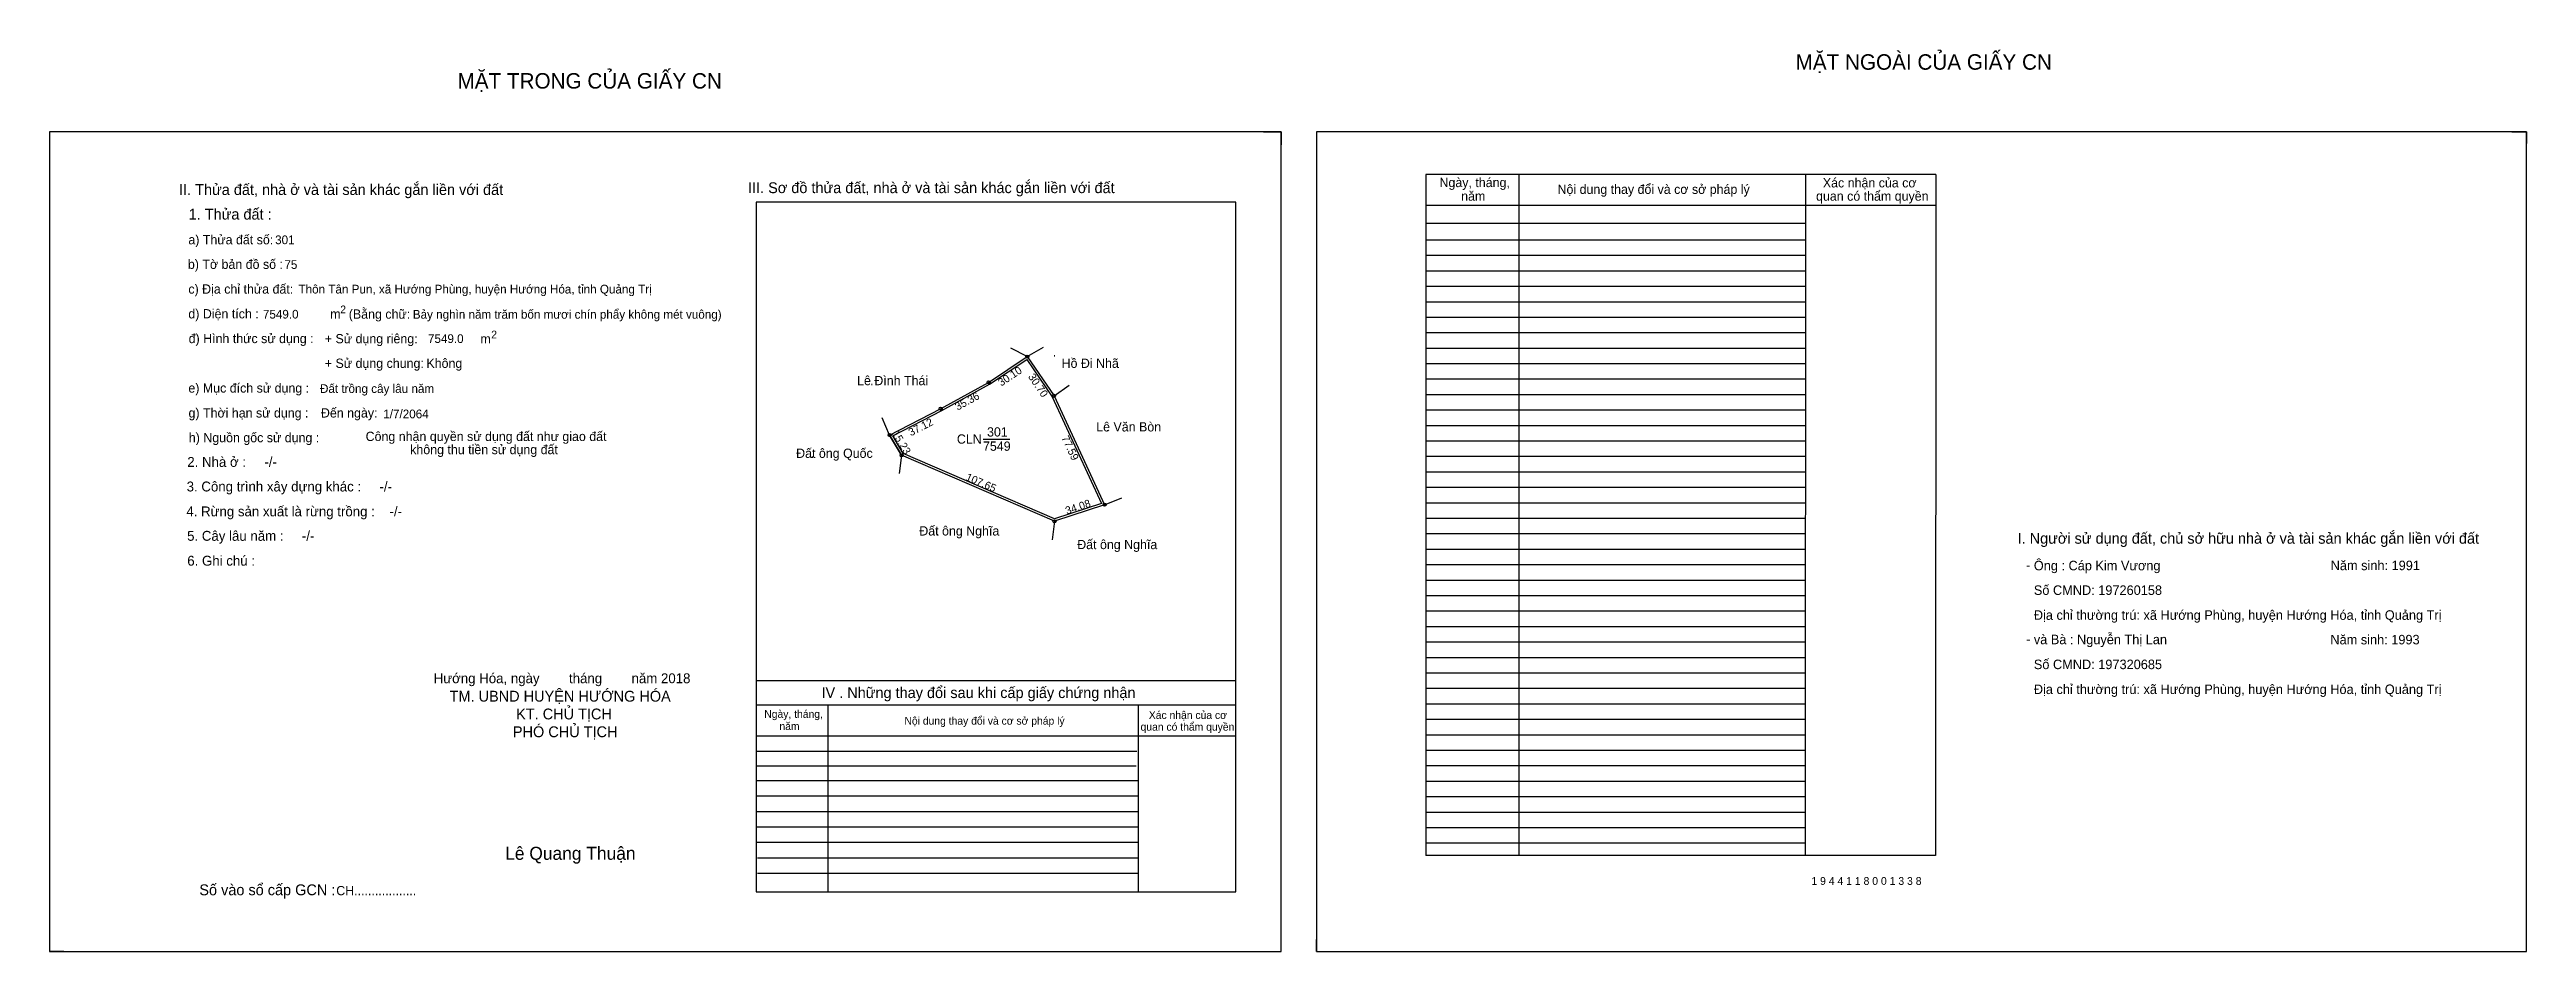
# Model space of a CAD drawing. Extents: x 536729 to 538330, y 1846147 to 1846730.
import ezdxf

# ---------------------------------------------------------------- set-up
doc = ezdxf.new("R2010")
doc.units = 0
for name, color, linetype in [('Default', 7, 'Continuous'), ('Level 10', 7, 'Continuous'), ('Level 11', 7, 'Continuous'), ('Level 13', 7, 'Continuous'), ('Level 27', 7, 'Continuous'), ('Level 3', 7, 'Continuous'), ('Level 36', 7, 'Continuous'), ('Level 49', 7, 'Continuous'), ('Level 55', 7, 'Continuous'), ('Level 6', 7, 'Continuous'), ('Level 60', 7, 'Continuous'), ('Level 7', 7, 'Continuous'), ('Level 8', 7, 'Continuous'), ('Level 9', 7, 'Continuous')]:
    doc.layers.add(name, color=color, linetype=linetype)

msp = doc.modelspace()

# ---------------------------------------------------------------- linework, layer by layer
at = {"layer": 'Level 10'}
for p, q in [((537513.8, 1846677), (537525.1, 1846677)), ((537525.1, 1846677), (537525.1, 1846668.6)), ((538320.6, 1846677), (538330.2, 1846677)), ((538330.2, 1846677), (538330.2, 1846669.6)), ((537272, 1846481), (537279.8, 1846467.9)), ((537378.6, 1846425.2), (537279.8, 1846467.9)), ((536729, 1846154.8), (536729, 1846147)), ((537547.9, 1846147), (537547.9, 1846154.8)), ((536738.2, 1846147), (536729, 1846147)), ((537547.9, 1846147), (537555, 1846147))]:
    msp.add_line(p, q, dxfattribs=at)
for points in [[(536729, 1846147), (537525.1, 1846147), (537525.1, 1846677), (536729, 1846677)], [(537547.9, 1846147), (538330.2, 1846147), (538330.2, 1846677), (537547.9, 1846677)], [(537378.6, 1846425.2), (537279.8, 1846467.9), (537272, 1846481), (537305, 1846498), (537336, 1846515), (537361, 1846531.7), (537378.3, 1846506.3), (537411, 1846435.9)], [(537378.7, 1846426.7), (537280.8, 1846469.1), (537274, 1846480.4), (537305.7, 1846496.8), (537336.7, 1846513.8), (537360.7, 1846529.8), (537377.1, 1846505.6), (537409, 1846436.8)]]:
    msp.add_lwpolyline(points, close=True, dxfattribs=at)
at = {"layer": 'Level 11'}
for centre in [(537361, 1846531.7), (537336, 1846515), (537378.3, 1846506.3), (537305, 1846498), (537272, 1846481), (537279.8, 1846467.9), (537378.6, 1846425.2), (537378.6, 1846425.2), (537411, 1846435.9)]:
    msp.add_circle(centre, 1, dxfattribs=at)
at = {"layer": 'Level 27'}
for p, q in [((537361, 1846531.7), (537350.4, 1846537.2)), ((537361, 1846531.7), (537371.4, 1846537.7)), ((537378.3, 1846506.3), (537388.1, 1846513.2)), ((537272, 1846481), (537267.2, 1846492)), ((537279.8, 1846467.9), (537278.1, 1846456.1)), ((537411, 1846435.9), (537422.2, 1846440.3)), ((537378.6, 1846425.2), (537377.2, 1846413.3))]:
    msp.add_line(p, q, dxfattribs=at)
at = {"layer": 'Level 7'}
for p, q in [((537863.9, 1846607), (537618.7, 1846607)), ((537863.9, 1846597), (537618.7, 1846597)), ((537863.9, 1846587), (537618.7, 1846587)), ((537863.9, 1846577), (537618.7, 1846577)), ((537863.9, 1846567), (537618.7, 1846567)), ((537863.9, 1846557), (537618.7, 1846557)), ((537863.9, 1846547), (537618.7, 1846547)), ((537863.9, 1846537), (537618.7, 1846537)), ((537863.9, 1846527), (537618.7, 1846527)), ((537863.9, 1846517), (537618.7, 1846517)), ((537863.9, 1846507), (537618.7, 1846507)), ((537863.9, 1846497), (537618.7, 1846497)), ((537863.9, 1846487), (537618.7, 1846487)), ((537863.9, 1846477), (537618.7, 1846477)), ((537863.9, 1846467), (537618.7, 1846467)), ((537863.9, 1846457), (537618.7, 1846457)), ((537863.9, 1846447), (537618.7, 1846447)), ((537863.9, 1846437), (537618.7, 1846437)), ((537863.9, 1846427), (537618.7, 1846427)), ((537863.9, 1846417), (537618.7, 1846417)), ((537863.9, 1846407), (537618.7, 1846407)), ((537863.9, 1846397), (537618.7, 1846397)), ((537863.9, 1846387), (537618.7, 1846387)), ((537863.9, 1846377), (537618.7, 1846377)), ((537863.9, 1846367), (537618.7, 1846367)), ((537863.9, 1846357), (537618.7, 1846357)), ((537863.9, 1846347), (537618.7, 1846347)), ((537863.9, 1846337), (537618.7, 1846337)), ((537863.9, 1846327), (537618.7, 1846327)), ((537863.9, 1846317), (537618.7, 1846317)), ((537863.9, 1846307), (537618.7, 1846307)), ((537863.9, 1846297), (537618.7, 1846297)), ((537863.9, 1846287), (537618.7, 1846287)), ((537431.9, 1846276.4), (537185.8, 1846276.4)), ((537431.4, 1846266.9), (537185.8, 1846266.9)), ((537863.9, 1846277), (537618.7, 1846277)), ((537863.9, 1846267), (537618.7, 1846267)), ((537432.7, 1846257.4), (537185.8, 1846257.4)), ((537863.9, 1846257), (537618.7, 1846257)), ((537432.7, 1846247.4), (537185.8, 1846247.4)), ((537432.7, 1846237.4), (537185.8, 1846237.4)), ((537863.9, 1846247), (537618.7, 1846247)), ((537863.9, 1846237), (537618.7, 1846237)), ((537432.7, 1846227.4), (537185.8, 1846227.4)), ((537432.7, 1846217.4), (537185.8, 1846217.4)), ((537863.9, 1846227), (537618.7, 1846227)), ((537863.9, 1846217), (537618.7, 1846217)), ((537432.7, 1846207.4), (537186.6, 1846207.4)), ((537432.7, 1846197.4), (537186.6, 1846197.4))]:
    msp.add_line(p, q, dxfattribs=at)
at = {"layer": 'Level 8'}
for p, q in [((537948.3, 1846649.5), (537618.7, 1846649.5)), ((537618.7, 1846649.5), (537618.7, 1846209)), ((537678.7, 1846649.5), (537678.7, 1846209)), ((537864.1, 1846649.3), (537863.9, 1846209)), ((537948.3, 1846649.5), (537948.2, 1846209)), ((537495.8, 1846631.6), (537185.8, 1846631.6)), ((537185.8, 1846631.6), (537185.8, 1846185.6)), ((537495.8, 1846185.6), (537495.8, 1846631.6)), ((537948.3, 1846629.5), (537618.7, 1846629.5)), ((537863.9, 1846617.8), (537618.7, 1846617.8)), ((537495.8, 1846322), (537185.8, 1846322)), ((537495.8, 1846306.3), (537185.8, 1846306.3)), ((537232, 1846306.3), (537232, 1846185.6)), ((537432.7, 1846306.3), (537432.7, 1846185.6)), ((537495.8, 1846286.3), (537185.8, 1846286.3)), ((537948.2, 1846209), (537618.7, 1846209)), ((537185.8, 1846185.6), (537495.8, 1846185.6))]:
    msp.add_line(p, q, dxfattribs=at)
at = {"layer": 'Level 9'}
msp.add_line((537332.4, 1846478.4), (537349.8, 1846478.4), dxfattribs=at)

# ---------------------------------------------------------------- texts
at = {"layer": 'Default'}
for s, p in [('e) Mục đích sử dụng :', (536818.7, 1846508.4)), ('g) Thời hạn sử dụng :', (536818.8, 1846492.3)), ('Đến ngày:', (536904.4, 1846492.3)), ('h) Nguồn gốc sử dụng :', (536819, 1846476.3)), ('Công nhận quyền sử dụng đất như giao đất', (536933.3, 1846477.1)), ('không thu tiền sử dụng đất', (536962.1, 1846468.6))]:
    msp.add_text(s, height=6, dxfattribs=at).set_placement(p)
at = {"layer": 'Level 13'}
for s, p in [('.', (537329.6, 1846475.4)), ('7549', (537332.4, 1846470.8)), ('301', (537335, 1846480))]:
    msp.add_text(s, height=6, dxfattribs=at).set_placement(p)
at = {"layer": 'Level 3'}
msp.add_text('CLN', height=6, dxfattribs=at).set_placement((537315.5, 1846475.4))
at = {"layer": 'Level 36'}
for p in [(537377.5, 1846531.7), (537259.4, 1846513.2), (537411.9, 1846483.3), (537220.9, 1846466.2), (537301.9, 1846416)]:
    msp.add_text('.', height=6, dxfattribs=at).set_placement(p)
at = {"layer": 'Level 49'}
for s, rotation, p in [('30.10', 33.7006, (537344.2, 1846512.3)), ('30.70', 304.1818, (537361.3, 1846518.7)), ('35.36', 28.7398, (537316, 1846496.7)), ('37.12', 27.2553, (537285.8, 1846480.1)), ('15.23', 301.0283, (537273.2, 1846482.2)), ('77.59', 294.917, (537383, 1846479.2)), ('107.65', 336.5855, (537320.8, 1846452)), ('34.08', 18.4031, (537386.6, 1846429.5))]:
    msp.add_text(s, height=5, rotation=rotation, dxfattribs=at).set_placement(p)
at = {"layer": 'Level 55'}
for s, height, p in [('1', 0.8, (537360.8, 1846531.7)), ('0', 0.22, (537361, 1846531.5)), ('0', 0.22, (537361, 1846531.5)), ('8', 0.8, (537335.7, 1846515)), ('0', 0.22, (537335.9, 1846514.8)), ('2', 0.8, (537378, 1846506.3)), ('0', 0.22, (537378.2, 1846506.1)), ('0', 0.22, (537378.2, 1846506.1)), ('0', 0.22, (537378.2, 1846506.1)), ('7', 0.8, (537304.7, 1846498)), ('0', 0.22, (537304.9, 1846497.8)), ('6', 0.8, (537271.7, 1846481)), ('0', 0.22, (537271.9, 1846480.8)), ('0', 0.22, (537271.9, 1846480.8)), ('5', 0.8, (537279.6, 1846467.9)), ('0', 0.22, (537279.8, 1846467.7)), ('0', 0.22, (537279.8, 1846467.7)), ('4', 0.8, (537378.4, 1846425.2)), ('0', 0.22, (537378.6, 1846424.9)), ('0', 0.22, (537378.6, 1846424.9)), ('0', 0.22, (537378.6, 1846424.9)), ('3', 0.8, (537410.7, 1846435.9)), ('0', 0.22, (537410.9, 1846435.7)), ('0', 0.22, (537410.9, 1846435.7)), ('0', 0.22, (537410.9, 1846435.7)), ('0', 0.22, (537410.9, 1846435.7))]:
    msp.add_text(s, height=height, dxfattribs=at).set_placement(p)
at = {"layer": 'Level 6'}
for s, height, p in [('301', 5.63, (536874.8, 1846604.4)), ('75', 5.63, (536880.8, 1846588.4)), ('Thôn Tân Pun, xã Hướng Phùng, huyện Hướng Hóa, tỉnh Quảng Trị', 5.64, (536889.9, 1846572.5)), ('7549.0', 5.63, (536866.9, 1846556.3)), ('Bảy nghìn năm trăm bốn mươi chín phẩy không mét vuông)', 5.632, (536963.8, 1846556.2)), ('7549.0', 5.63, (536973.6, 1846540.5)), ('Đất trồng cây lâu năm', 5.64, (536903.8, 1846508.2)), ('1/7/2064', 5.64, (536944.7, 1846491.8)), ('Ông : Cáp Kim Vương', 6.16, (538011.7, 1846393.5)), ('Năm sinh: 1991', 6.16, (538203.6, 1846393.6)), ('Số CMND: 197260158', 6.16, (538011.7, 1846377.6)), ('Địa chỉ thường trú: xã Hướng Phùng, huyện Hướng Hóa, tỉnh Quảng Trị', 6.16, (538011.7, 1846361.5)), ('và Bà : Nguyễn Thị Lan', 6.16, (538011.7, 1846345.7)), ('Năm sinh: 1993', 6.16, (538203.4, 1846345.6)), ('Số CMND: 197320685', 6.16, (538011.7, 1846329.6)), ('Địa chỉ thường trú: xã Hướng Phùng, huyện Hướng Hóa, tỉnh Quảng Trị', 6.16, (538011.7, 1846313.5)), ('1 9 4 4 1 1 8 0 0 1 3 3 8', 5.04, (537867.9, 1846190.1))]:
    msp.add_text(s, height=height, dxfattribs=at).set_placement(p)
at = {"layer": 'Level 60'}
for s, p in [('Hồ Đi Nhã', (537383.2, 1846524.4)), ('Lê Đình Thái', (537251, 1846513.2)), ('Lê Văn Bòn', (537405.6, 1846483.3)), ('Đất ông Quốc', (537211.6, 1846466.2)), ('Đất ông Nghĩa', (537291.2, 1846416)), ('Đất ông Nghĩa', (537393.3, 1846407.2))]:
    msp.add_text(s, height=6, dxfattribs=at).set_placement(p)
at = {"layer": 'Level 7'}
for s, height, p in [('MẶT NGOÀI CỦA GIẤY CN', 10, (537857.7, 1846717.2)), ('MẶT TRONG CỦA GIẤY CN', 10, (536992.7, 1846705)), ('II. Thửa đất, nhà ở và tài sản khác gắn liền với đất', 7, (536812.7, 1846636.2)), ('III. Sơ đồ thửa đất, nhà ở và tài sản khác gắn liền với đất', 7, (537180.5, 1846637.4)), ('Ngày, tháng,', 6, (537627.5, 1846641.3)), ('năm', 6, (537641.5, 1846632.5)), ('Nội dung thay đổi và cơ sở pháp lý', 6, (537703.8, 1846636.9)), (' quan có thẩm quyền', 6, (537868.7, 1846632.5)), ('Xác nhận của cơ', 6, (537875.3, 1846641.1)), ('1. Thửa đất :', 7, (536818.9, 1846620.3)), ('a) Thửa đất số:', 6, (536818.7, 1846604.3)), ('b) Tờ bản đồ số :', 6, (536818.4, 1846588.4)), ('c) Địa chỉ thửa đất:', 6, (536818.7, 1846572.4)), ('d) Diện tích :', 6, (536818.7, 1846556.4)), ('m', 6, (536910.4, 1846556.3)), ('2', 5, (536916.9, 1846559.7)), ('(Bằng chữ:', 6, (536922.4, 1846556.2)), ('đ) Hình thức sử dụng :', 6, (536818.9, 1846540.4)), ('+ Sử dụng riêng:', 6, (536906.9, 1846540.3)), ('m', 6, (537007.5, 1846540.2)), ('2', 5, (537014.5, 1846543.5)), ('+ Sử dụng chung:', 6, (536906.9, 1846524.4)), ('Không', 6, (536972.6, 1846524.4)), ('2. Nhà ở :     -/-', 6.4, (536818, 1846460.4)), ('3. Công trình xây dựng khác :     -/-', 6.4, (536817.6, 1846444.5)), ('4. Rừng sản xuất là rừng trồng :    -/-', 6.4, (536817.4, 1846428.4)), ('5. Cây lâu năm :     -/-', 6.4, (536817.9, 1846412.6)), ('I. Người sử dụng đất, chủ sở hữu nhà ở và tài sản khác gắn liền với đất', 7, (538001.2, 1846410.7)), ('6. Ghi chú :', 6.4, (536818, 1846396.5)), ('-', 6.4, (538006.6, 1846393.7)), ('-', 6.4, (538006.7, 1846345.9)), ('Hướng Hóa, ngày        tháng        năm 2018', 6.4, (536977.3, 1846320.5)), ('TM. UBND HUYỆN HƯỚNG HÓA', 7, (536987.6, 1846308.6)), ('IV . Những thay đổi sau khi cấp giấy chứng nhận', 7, (537228, 1846310.9)), ('KT. CHỦ TỊCH', 7, (537030.6, 1846297.1)), ('Ngày, tháng,', 5, (537191, 1846298.1)), ('Nội dung thay đổi và cơ sở pháp lý', 5, (537281.6, 1846293.7)), ('Xác nhận của cơ', 5, (537439.6, 1846297.4)), ('PHÓ CHỦ TỊCH', 7, (537028.5, 1846285.6)), ('năm', 5, (537200.8, 1846290.2)), (' quan có thẩm quyền', 5, (537432.4, 1846289.8)), ('Lê Quang Thuận', 8.4, (537023.5, 1846206.3)), ('Số vào sổ cấp GCN :', 7, (536825.8, 1846183.4)), ('CH..................', 6, (536914.3, 1846183.4))]:
    msp.add_text(s, height=height, dxfattribs=at).set_placement(p)

doc.saveas('drawing.dxf')
